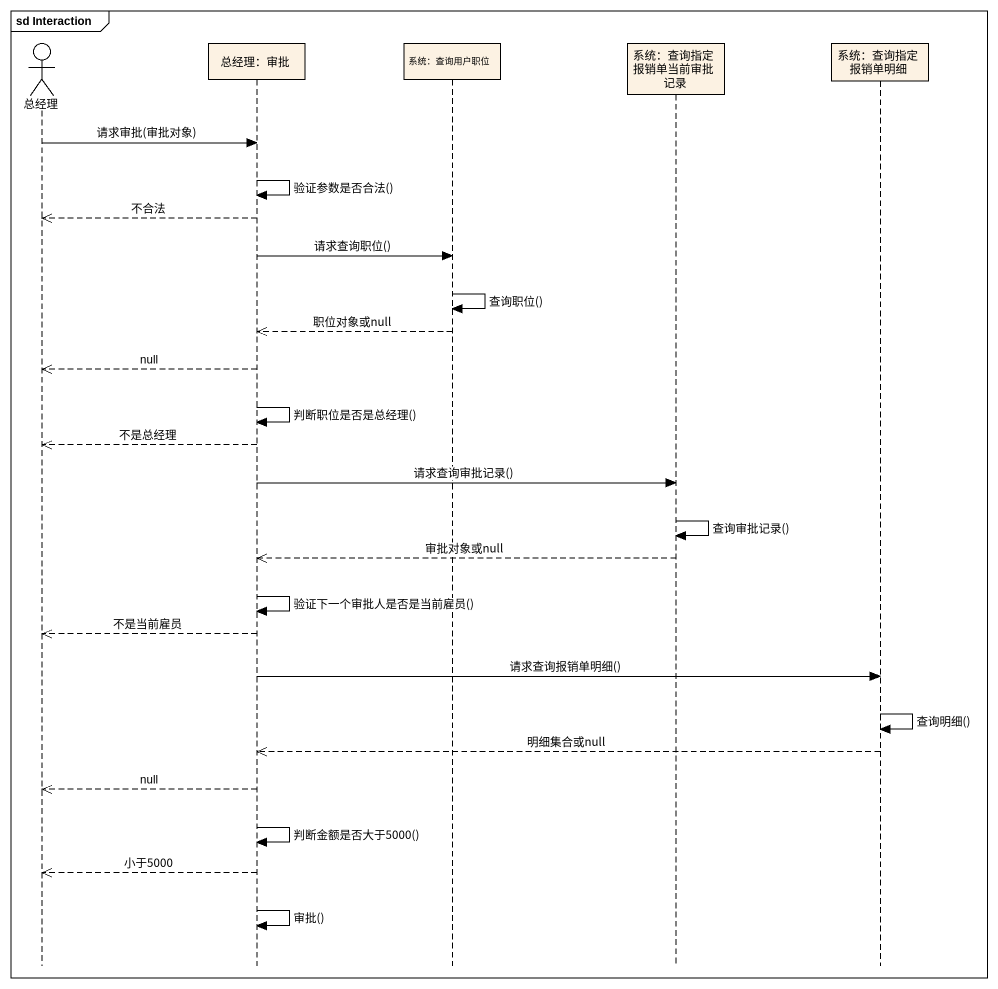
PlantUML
@startuml
mainframe sd Interaction
hide footbox
actor 总经理
participant "总经理：审批" as 总经理_审批
participant "系统：查询用户职位" as 系统_查询用户职位
participant "系统：查询指定报销单当前审批记录" as 系统_查询指定报销单当前审批记录
participant "系统：查询指定报销单明细" as 系统_查询指定报销单明细

总经理 -> 总经理_审批 : 请求审批(审批对象)
总经理_审批 -> 总经理_审批 : 验证参数是否合法()
总经理_审批 -->> 总经理 : 不合法
总经理_审批 -> 系统_查询用户职位 : 请求查询职位()
系统_查询用户职位 -> 系统_查询用户职位 : 查询职位()
系统_查询用户职位 -->> 总经理_审批 : 职位对象或null
总经理_审批 -->> 总经理 : null
总经理_审批 -> 总经理_审批 : 判断职位是否是总经理()
总经理_审批 -->> 总经理 : 不是总经理
总经理_审批 -> 系统_查询指定报销单当前审批记录 : 请求查询审批记录()
系统_查询指定报销单当前审批记录 -> 系统_查询指定报销单当前审批记录 : 查询审批记录()
系统_查询指定报销单当前审批记录 -->> 总经理_审批 : 审批对象或null
总经理_审批 -> 总经理_审批 : 验证下一个审批人是否是当前雇员()
总经理_审批 -->> 总经理 : 不是当前雇员
总经理_审批 -> 系统_查询指定报销单明细 : 请求查询报销单明细()
系统_查询指定报销单明细 -> 系统_查询指定报销单明细 : 查询明细()
系统_查询指定报销单明细 -->> 总经理_审批 : 明细集合或null
总经理_审批 -->> 总经理 : null
总经理_审批 -> 总经理_审批 : 判断金额是否大于5000()
总经理_审批 -->> 总经理 : 小于5000
总经理_审批 -> 总经理_审批 : 审批()
@enduml
